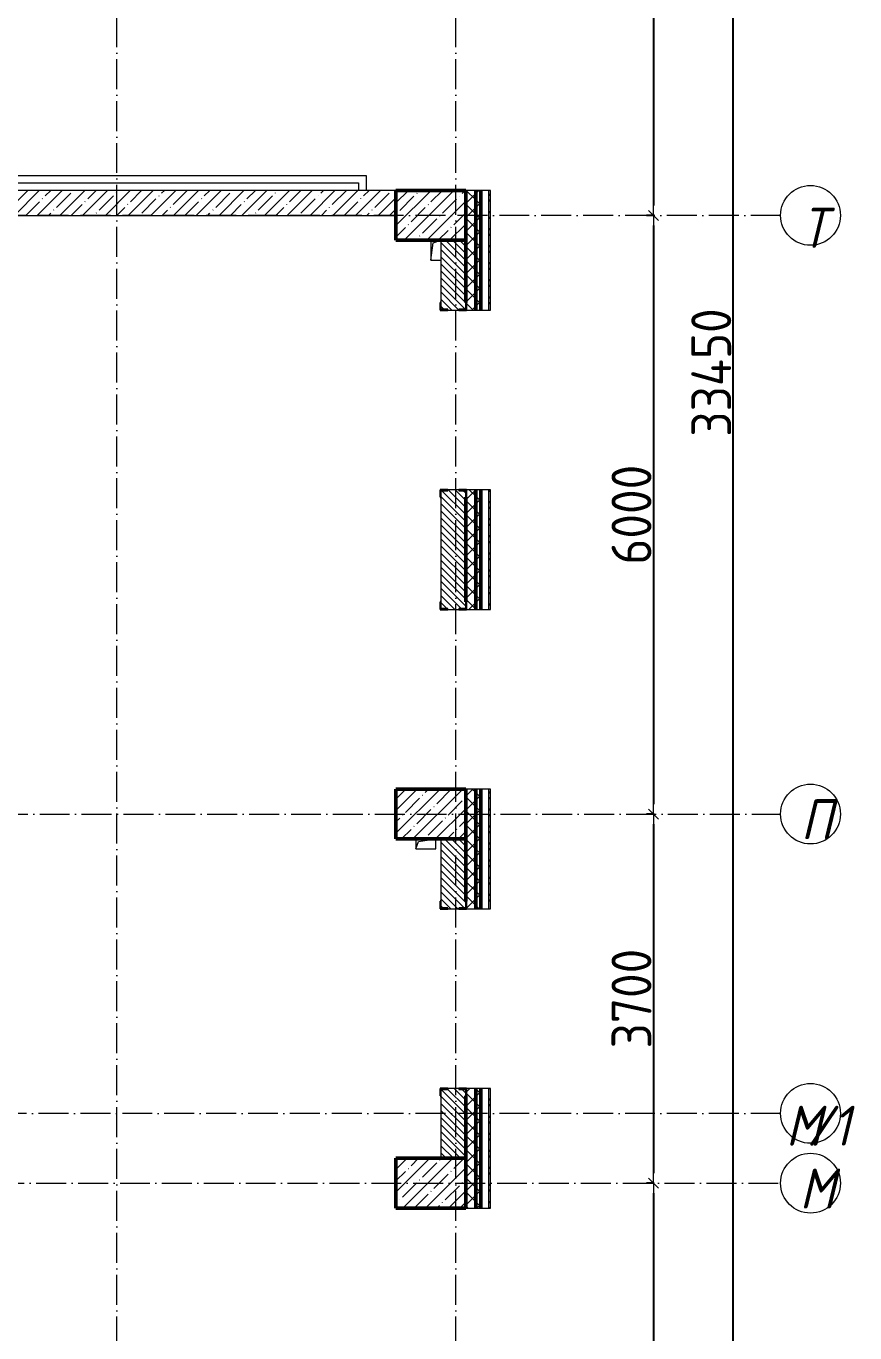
# Model space of a CAD drawing. Header units: millimetres. Extents: x -135211 to 49383, y -8033 to 228499.
# Drawn here: x -110801 to -102490, y 149213 to 162310 of the extents above; entities that cross this region are included whole.
import ezdxf

# ---------------------------------------------------------------- set-up
doc = ezdxf.new("R2010")
doc.units = ezdxf.units.MM
doc.linetypes.add('50_200_ШТРИХ_1Т_ш5_п1_п1_', pattern=[700, 500, -100, 0, -100])
for name, color, linetype, lineweight in [('A-____-____-DIMS', 7, 'Continuous', 9), ('A-DETL-____-OTLN-4', 7, 'Continuous', 18), ('A-GENM-____-MCUT', 7, 'Continuous', 25), ('A-GENM-____-OTLN', 7, 'Continuous', 9), ('A-GENM-____-OTLN-1', 7, 'Continuous', 25), ('A-WALL-____-MCUT-1', 7, 'Continuous', 9), ('A-WALL-____-MCUT-2', 7, 'Continuous', 50), ('A-WALL-____-MCUT-3', 7, 'Continuous', 9), ('A-WALL-____-PATT-1', 7, 'Continuous', 9), ('A-WALL-FNSH-MCUT-1', 7, 'Continuous', 9), ('S-COLS-____-MCUT', 7, 'Continuous', 50), ('S-COLS-____-OTLN', 7, 'Continuous', 9), ('S-GRID-____-IDEN', 7, 'Continuous', 9), ('S-GRID-____-OTLN-1', 7, '50_200_ШТРИХ_1Т_ш5_п1_п1_', 9)]:
    doc.layers.add(name, color=color, linetype=linetype, lineweight=lineweight)
doc.styles.add('ISOCPEUR_I', font='isocpeui.ttf', dxfattribs={"width": 0.9, "height": 2.5})
doc.styles.add('СПДС', font='isocpeur.ttf', dxfattribs={"width": 0.9})
doc.dimstyles.new('Размера А3', dxfattribs={"dimtxt": 200, "dimasz": 100, "dimexe": 70, "dimexo": 100, "dimgap": 20, "dimtad": 1, "dimdec": 0, "dimrnd": 10, "dimzin": 0, "dimdsep": 46, "dimtxsty": 'СПДС', "dimblk": 'ARROWHEAD_6', "dimcen": 1, "dimclrd": 256, "dimclre": 256, "dimclrt": 256, "dimazin": 0, "dimtfac": 1, "dimtdec": 0, "dimtmove": 2, "dimatfit": 3, "dimfxl": 1, "dimtolj": 1, "dimtzin": 0, "dimarcsym": 0})
pattern_1 = [(45, (-129942.25, 127932.03), (-70.71068, 70.71068), []), (135, (-129942.25, 127932.03), (-70.71068, -70.71068), [])]
pattern_2 = [(135, (-129942.255, 127932.027), (-35.35534, -35.35534), [])]

# ---------------------------------------------------------------- blocks, each defined once
blk = doc.blocks.new('BSC_Колонна _Прямоугольная - 500х700-25976089-АР1_План отверстий 3 этажа в осях 1-64_А-ГГ')
at = {"layer": 'S-COLS-____-OTLN'}
h = blk.add_hatch(dxfattribs=at)
h.set_pattern_fill('FP_40', color=256, style=0, pattern_type=2)
h.set_pattern_definition([(315, (-32481.04, 23200), (114.04925, 114.04925), []), (315, (-32481.04, 23085.95), (114.04925, 114.04925), [201.613, -40.323, 3.353, -36.97])])
h.paths.add_polyline_path([(-250, 350), (-250, -350), (250, -350), (250, 350)], flags=0)
at = {"layer": 'S-COLS-____-MCUT'}
for p, q in [((250, 350), (-250, 350)), ((-250, 350), (-250, -350)), ((250, -350), (250, 350)), ((-250, -350), (250, -350))]:
    blk.add_line(p, q, dxfattribs=at)
blk = doc.blocks.new('BSC_Колонна _Прямоугольная - 500х700-V126-АР1_План отверстий 3 этажа в осях 1-64_А-ГГ')
at = {"layer": 'S-COLS-____-OTLN'}
h = blk.add_hatch(dxfattribs=at)
h.set_pattern_fill('FP_149', color=256, style=0, pattern_type=2)
h.set_pattern_definition([(315, (-22781.04, 23200), (114.04925, 114.04925), []), (315, (-22781.04, 23085.95), (114.04925, 114.04925), [201.613, -40.323, 3.353, -36.97])])
h.paths.add_polyline_path([(-250, 350), (-250, -350), (250, -350), (250, 350)], flags=0)
at = {"layer": 'S-COLS-____-MCUT'}
for p, q in [((250, 350), (-250, 350)), ((-250, 350), (-250, -350)), ((250, -350), (250, 350)), ((-250, -350), (250, -350))]:
    blk.add_line(p, q, dxfattribs=at)
blk = doc.blocks.new('BSC_Колонна _Прямоугольная - 500х700-V127-АР1_План отверстий 3 этажа в осях 1-64_А-ГГ')
at = {"layer": 'S-COLS-____-OTLN'}
h = blk.add_hatch(dxfattribs=at)
h.set_pattern_fill('FP_150', color=256, style=0, pattern_type=2)
h.set_pattern_definition([(315, (-26481.04, 23200), (114.04925, 114.04925), []), (315, (-26481.04, 23085.95), (114.04925, 114.04925), [201.613, -40.323, 3.353, -36.97])])
h.paths.add_polyline_path([(-250, 237), (-250, -350), (250, -350), (250, 350), (-250, 350)], flags=0)
at = {"layer": 'S-COLS-____-MCUT'}
for p, q in [((250, 350), (-250, 350)), ((-250, 350), (-250, -350)), ((250, -350), (250, 350)), ((-250, -350), (250, -350))]:
    blk.add_line(p, q, dxfattribs=at)
blk = doc.blocks.new('Фахверк_СКБ_Уголок - 250_2700-27497298-АР1_План отверстий 3 этажа в осях 1-64_А-ГГ')
at = {"layer": 'A-GENM-____-MCUT'}
for p, q in [((200, 181), (125, 181)), ((125, 181), (125, 106)), ((131, 106), (131, 175)), ((131, 175), (200, 175)), ((200, 175), (200, 181)), ((125, 106), (131, 106)), ((131, -6), (125, -6)), ((125, -6), (125, -81)), ((125, -81), (200, -81)), ((131, -75), (131, -6)), ((200, -75), (131, -75)), ((200, -81), (200, -75))]:
    blk.add_line(p, q, dxfattribs=at)
blk = doc.blocks.new('AR_Отверстие прямоугольное _в плите_ - AR_Отверстие прямоугольное _в плите_-30510803-АР1_План отверстий 3 этажа в осях 1-64_А-ГГ')
at = {"layer": 'A-GENM-____-OTLN'}
for p, q in [((-50, 100), (-50, -100)), ((-50, -100), (-25, 75)), ((-25, 75), (50, 100)), ((-50, -100), (50, -100))]:
    blk.add_line(p, q, dxfattribs=at)
blk = doc.blocks.new('AR_Отверстие прямоугольное _в плите_ - AR_Отверстие прямоугольное _в плите_-V183-АР1_План отверстий 3 этажа в осях 1-64_А-ГГ')
at = {"layer": 'A-GENM-____-OTLN'}
for p, q in [((-100, 50), (-100, -50)), ((-100, -50), (-75, 25)), ((-75, 25), (100, 50)), ((100, -50), (100, 50)), ((-100, -50), (100, -50))]:
    blk.add_line(p, q, dxfattribs=at)
blk = doc.blocks.new('Ось сетки - Круг_Ø6_00__ISO-2_5_0_9K_-25732049-АР1_План отверстий 3 этажа в осях 1-64_А-ГГ')
at = {"layer": 'S-GRID-____-IDEN'}
blk.add_circle((0, 0), 3, dxfattribs=at)
blk = doc.blocks.new('ARROWHEAD_6')
at = {"color": 0, "linetype": 'Continuous'}
for p, q in [((0, 0), (-1, 0)), ((-0.5, -0.5), (0.5, 0.5))]:
    blk.add_line(p, q, dxfattribs=at)
blk = doc.blocks.new('*D1039')
at = {"layer": 'A-____-____-DIMS', "lineweight": -2, "transparency": 16777216}
for p, q in [((-104504, 166413), (-104580, 166413)), ((-104510, 166313), (-104510, 160513)), ((-104504, 160413), (-104580, 160413))]:
    blk.add_line(p, q, dxfattribs=at)
at = {"layer": 'Defpoints', "color": 0, "transparency": 16777216}
for p in [(-104404, 166413), (-104510, 160413), (-104404, 160413)]:
    blk.add_point(p, dxfattribs=at)
at = {"layer": 'A-____-____-DIMS', "lineweight": -2, "transparency": 16777216, "xscale": 100, "yscale": 100, "zscale": 100}
for p, rotation in [((-104510, 166413), 90), ((-104510, 160413), 270)]:
    blk.add_blockref('ARROWHEAD_6', p, dxfattribs=dict(at, rotation=rotation))
at = {"layer": 'A-____-____-DIMS', "transparency": 16777216, "insert": (-104730, 163413), "char_height": 400, "attachment_point": 5, "rotation": 90, "style": 'СПДС'}
blk.add_mtext('\\A1;6000', dxfattribs=at)
blk = doc.blocks.new('*D1040')
at = {"layer": 'A-____-____-DIMS', "lineweight": -2, "transparency": 16777216}
for p, q in [((-104504, 160413), (-104580, 160413)), ((-104510, 160313), (-104510, 154513)), ((-104504, 154413), (-104580, 154413))]:
    blk.add_line(p, q, dxfattribs=at)
at = {"layer": 'Defpoints', "color": 0, "transparency": 16777216}
for p in [(-104404, 160413), (-104510, 154413), (-104404, 154413)]:
    blk.add_point(p, dxfattribs=at)
at = {"layer": 'A-____-____-DIMS', "lineweight": -2, "transparency": 16777216, "xscale": 100, "yscale": 100, "zscale": 100}
for p, rotation in [((-104510, 160413), 90), ((-104510, 154413), 270)]:
    blk.add_blockref('ARROWHEAD_6', p, dxfattribs=dict(at, rotation=rotation))
at = {"layer": 'A-____-____-DIMS', "transparency": 16777216, "insert": (-104730, 157413), "char_height": 400, "attachment_point": 5, "rotation": 90, "style": 'СПДС'}
blk.add_mtext('\\A1;6000', dxfattribs=at)
blk = doc.blocks.new('*D1041')
at = {"layer": 'A-____-____-DIMS', "lineweight": -2, "transparency": 16777216}
for p, q in [((-104504, 154413), (-104580, 154413)), ((-104510, 154313), (-104510, 150813)), ((-104504, 150713), (-104580, 150713))]:
    blk.add_line(p, q, dxfattribs=at)
at = {"layer": 'Defpoints', "color": 0, "transparency": 16777216}
for p in [(-104404, 154413), (-104510, 150713), (-104404, 150713)]:
    blk.add_point(p, dxfattribs=at)
at = {"layer": 'A-____-____-DIMS', "lineweight": -2, "transparency": 16777216, "xscale": 100, "yscale": 100, "zscale": 100}
for p, rotation in [((-104510, 154413), 90), ((-104510, 150713), 270)]:
    blk.add_blockref('ARROWHEAD_6', p, dxfattribs=dict(at, rotation=rotation))
at = {"layer": 'A-____-____-DIMS', "transparency": 16777216, "insert": (-104730, 152563), "char_height": 400, "attachment_point": 5, "rotation": 90, "style": 'СПДС'}
blk.add_mtext('\\A1;3700', dxfattribs=at)
blk = doc.blocks.new('*D1042')
at = {"layer": 'A-____-____-DIMS', "lineweight": -2, "transparency": 16777216}
for p, q in [((-104504, 150713), (-104580, 150713)), ((-104510, 150613), (-104510, 145513)), ((-104504, 145413), (-104580, 145413))]:
    blk.add_line(p, q, dxfattribs=at)
at = {"layer": 'Defpoints', "color": 0, "transparency": 16777216}
for p in [(-104404, 150713), (-104510, 145413), (-104404, 145413)]:
    blk.add_point(p, dxfattribs=at)
at = {"layer": 'A-____-____-DIMS', "lineweight": -2, "transparency": 16777216, "xscale": 100, "yscale": 100, "zscale": 100}
for p, rotation in [((-104510, 150713), 90), ((-104510, 145413), 270)]:
    blk.add_blockref('ARROWHEAD_6', p, dxfattribs=dict(at, rotation=rotation))
at = {"layer": 'A-____-____-DIMS', "transparency": 16777216, "insert": (-104730, 148063), "char_height": 400, "attachment_point": 5, "rotation": 90, "style": 'СПДС'}
blk.add_mtext('\\A1;5300', dxfattribs=at)
blk = doc.blocks.new('*D1044')
at = {"layer": 'A-____-____-DIMS', "lineweight": -2, "transparency": 16777216}
for p, q in [((-103716, 175563), (-103640, 175563)), ((-103710, 142213), (-103710, 175463)), ((-103716, 142113), (-103640, 142113))]:
    blk.add_line(p, q, dxfattribs=at)
at = {"layer": 'Defpoints', "color": 0, "transparency": 16777216}
for p in [(-103816, 175563), (-103710, 175563), (-103816, 142113)]:
    blk.add_point(p, dxfattribs=at)
at = {"layer": 'A-____-____-DIMS', "lineweight": -2, "transparency": 16777216, "xscale": 100, "yscale": 100, "zscale": 100}
for p, rotation in [((-103710, 175563), 90), ((-103710, 142113), 270)]:
    blk.add_blockref('ARROWHEAD_6', p, dxfattribs=dict(at, rotation=rotation))
at = {"layer": 'A-____-____-DIMS', "transparency": 16777216, "insert": (-103930, 158838), "char_height": 400, "attachment_point": 5, "rotation": 90, "style": 'СПДС'}
blk.add_mtext('\\A1;33450', dxfattribs=at)

msp = doc.modelspace()

# ---------------------------------------------------------------- hatches: boundary and pattern name
at = {"layer": 'A-WALL-____-PATT-1'}
h = msp.add_hatch(dxfattribs=at)
h.set_pattern_fill('FP_1', color=256, style=0, pattern_type=2)
h.set_pattern_definition(pattern_1)
h.paths.add_polyline_path([(-106292.3, 137463.1), (-106292.3, 139663.1), (-106386.3, 139663.1), (-106386.3, 139588.1), (-106392.3, 139588.1), (-106392.3, 137463.1)], flags=0)
h.paths.add_polyline_path([(-106292.3, 141463.1), (-106292.3, 142663.1), (-106386.3, 142663.1), (-106386.3, 142588.1), (-106392.3, 142588.1), (-106392.3, 141538.1), (-106386.3, 141538.1), (-106386.3, 141463.1)], flags=0)
h.paths.add_polyline_path([(-106292.3, 144463.1), (-106292.3, 145663.1), (-106392.3, 145663.1), (-106392.3, 144538.1), (-106386.3, 144538.1), (-106386.3, 144463.1)], flags=0)
h.paths.add_polyline_path([(-106292.3, 147463.1), (-106292.3, 148663.1), (-106386.3, 148663.1), (-106386.3, 148588.1), (-106392.3, 148588.1), (-106392.3, 147538.1), (-106386.3, 147538.1), (-106386.3, 147463.1)], flags=0)
h.paths.add_polyline_path([(-106392.3, 150463.1), (-106292.3, 150463.1), (-106292.3, 151663.1), (-106386.3, 151663.1), (-106386.3, 151588.1), (-106392.3, 151588.1), (-106392.3, 150963.1)], flags=0)
h.paths.add_polyline_path([(-106386.3, 153463.1), (-106292.3, 153463.1), (-106292.3, 154663.1), (-106392.3, 154663.1), (-106392.3, 153538.1), (-106386.3, 153538.1), (-106386.3, 153469.1)], flags=0)
h.paths.add_polyline_path([(-106386.3, 156463.1), (-106292.3, 156463.1), (-106292.3, 157663.1), (-106386.3, 157663.1), (-106386.3, 157588.1), (-106392.3, 157588.1), (-106392.3, 156538.1), (-106386.3, 156538.1), (-106386.3, 156469.1)], flags=0)
h.paths.add_polyline_path([(-106386.3, 159463.1), (-106292.3, 159463.1), (-106292.3, 160663.1), (-106392.3, 160663.1), (-106392.3, 159538.1), (-106386.3, 159538.1), (-106386.3, 159469.1)], flags=0)
h.paths.add_polyline_path([(-106292.3, 162463.1), (-106292.3, 163663.1), (-106386.3, 163663.1), (-106386.3, 163588.1), (-106392.3, 163588.1), (-106392.3, 162538.1), (-106386.3, 162538.1), (-106386.3, 162463.1)], flags=0)
h.paths.add_polyline_path([(-106386.3, 165463.1), (-106292.3, 165463.1), (-106292.3, 166663.1), (-106392.3, 166663.1), (-106392.3, 165538.1), (-106386.3, 165538.1), (-106386.3, 165469.1)], flags=0)
h.paths.add_polyline_path([(-106292.3, 168463.1), (-106292.3, 169713.1), (-106386.3, 169713.1), (-106386.3, 169638.1), (-106392.3, 169638.1), (-106392.3, 168538.1), (-106386.3, 168538.1), (-106386.3, 168463.1)], flags=0)
h.paths.add_polyline_path([(-106292.3, 171513.1), (-106292.3, 175663.1), (-106392.3, 175663.1), (-106392.3, 171513.1)], flags=0)
h = msp.add_hatch(dxfattribs=at)
h.set_pattern_fill('FP_1', color=256, style=0, pattern_type=2)
h.set_pattern_definition(pattern_1)
h.paths.add_polyline_path([(-106242.3, 137463.1), (-106242.3, 139663.1), (-106292.3, 139663.1), (-106292.3, 137463.1)], flags=0)
h.paths.add_polyline_path([(-106242.3, 141463.1), (-106242.3, 142663.1), (-106292.3, 142663.1), (-106292.3, 141463.1)], flags=0)
h.paths.add_polyline_path([(-106242.3, 144463.1), (-106242.3, 145663.1), (-106292.3, 145663.1), (-106292.3, 144463.1)], flags=0)
h.paths.add_polyline_path([(-106242.3, 147463.1), (-106242.3, 148663.1), (-106292.3, 148663.1), (-106292.3, 147463.1)], flags=0)
h.paths.add_polyline_path([(-106242.3, 150463.1), (-106242.3, 151663.1), (-106292.3, 151663.1), (-106292.3, 150463.1)], flags=0)
h.paths.add_polyline_path([(-106292.3, 153463.1), (-106242.3, 153463.1), (-106242.3, 154663.1), (-106292.3, 154663.1), (-106292.3, 154467)], flags=0)
h.paths.add_polyline_path([(-106292.3, 156463.1), (-106242.3, 156463.1), (-106242.3, 157663.1), (-106292.3, 157663.1)], flags=0)
h.paths.add_polyline_path([(-106242.3, 159463.1), (-106242.3, 160663.1), (-106292.3, 160663.1), (-106292.3, 159463.1)], flags=0)
h.paths.add_polyline_path([(-106292.3, 162463.1), (-106242.3, 162463.1), (-106242.3, 163663.1), (-106292.3, 163663.1), (-106292.3, 163067.3)], flags=0)
h.paths.add_polyline_path([(-106292.3, 165463.1), (-106242.3, 165463.1), (-106242.3, 166663.1), (-106292.3, 166663.1), (-106292.3, 166507.4)], flags=0)
h.paths.add_polyline_path([(-106242.3, 168463.1), (-106242.3, 169713.1), (-106292.3, 169713.1), (-106292.3, 168463.1)], flags=0)
h.paths.add_polyline_path([(-106242.3, 171513.1), (-106242.3, 175663.1), (-106292.3, 175663.1), (-106292.3, 171513.1)], flags=0)
h = msp.add_hatch(dxfattribs=at)
h.set_pattern_fill('FP_3', color=256, style=0, pattern_type=2)
h.set_pattern_definition([(45, (-129942.25, 127932.03), (-85.5366, 85.5366), []), (45, (-129885.23, 127932.03), (-85.5366, 85.5366), [])])
h.paths.add_polyline_path([(-106162.3, 137653.1), (-106142.3, 137653.1), (-106142.3, 139663.1), (-106162.3, 139663.1), (-106162.3, 137696.4)], flags=0)
h.paths.add_polyline_path([(-106142.3, 141463.1), (-106142.3, 142663.1), (-106162.3, 142663.1), (-106162.3, 141463.1)], flags=0)
h.paths.add_polyline_path([(-106142.3, 144463.1), (-106142.3, 145663.1), (-106162.3, 145663.1), (-106162.3, 144463.1)], flags=0)
h.paths.add_polyline_path([(-106142.3, 147463.1), (-106142.3, 148663.1), (-106162.3, 148663.1), (-106162.3, 147463.1)], flags=0)
h.paths.add_polyline_path([(-106162.3, 150463.1), (-106142.3, 150463.1), (-106142.3, 151663.1), (-106162.3, 151663.1)], flags=0)
h.paths.add_polyline_path([(-106142.3, 153463.1), (-106142.3, 154663.1), (-106162.3, 154663.1), (-106162.3, 153463.1)], flags=0)
h.paths.add_polyline_path([(-106142.3, 156463.1), (-106142.3, 157663.1), (-106162.3, 157663.1), (-106162.3, 156463.1)], flags=0)
h.paths.add_polyline_path([(-106162.3, 159463.1), (-106142.3, 159463.1), (-106142.3, 160663.1), (-106162.3, 160663.1), (-106162.3, 159627.2)], flags=0)
h.paths.add_polyline_path([(-106142.3, 162463.1), (-106142.3, 163663.1), (-106162.3, 163663.1), (-106162.3, 162463.1)], flags=0)
h.paths.add_polyline_path([(-106142.3, 165463.1), (-106142.3, 166663.1), (-106162.3, 166663.1), (-106162.3, 165463.1)], flags=0)
h.paths.add_polyline_path([(-106162.3, 168463.1), (-106142.3, 168463.1), (-106142.3, 169483.1), (-106162.3, 169483.1), (-106162.3, 169087.5)], flags=0)
h = msp.add_hatch(dxfattribs=at)
h.set_pattern_fill('FP_38', color=256, style=0, pattern_type=2)
h.set_pattern_definition([(45, (-129942.25, 127932.03), (-114.04925, 114.04925), []), (45, (-129828.2, 127932.03), (-114.04925, 114.04925), [201.612, -40.322, 3.353, -36.97])])
h.paths.add_polyline_path([(-107092.3, 160413.1), (-107092.3, 160663.1), (-113492.3, 160663.1), (-113492.3, 160413.1), (-108746.4, 160413.1)], flags=0)
h.paths.add_polyline_path([(-114642.3, 160413.1), (-114642.3, 160663.1), (-115342.3, 160663.1), (-115342.3, 160413.1)], flags=0)
h = msp.add_hatch(dxfattribs=at)
h.set_pattern_fill('FP_6', color=256, style=0, pattern_type=2)
h.set_pattern_definition(pattern_2)
h.paths.add_polyline_path([(-106461.3, 156463.1), (-106461.3, 156469.1), (-106392.3, 156469.1), (-106392.3, 157657.1), (-106461.3, 157657.1), (-106461.3, 157663.1), (-106573.3, 157663.1), (-106573.3, 157657.1), (-106642.3, 157657.1), (-106642.3, 156469.1), (-106573.3, 156469.1), (-106573.3, 156463.1)], flags=0)
h.paths.add_polyline_path([(-106461.3, 159463.1), (-106461.3, 159469.1), (-106392.3, 159469.1), (-106392.3, 160163.1), (-106642.3, 160163.1), (-106642.3, 159469.1), (-106573.3, 159469.1), (-106573.3, 159463.1)], flags=0)
h = msp.add_hatch(dxfattribs=at)
h.set_pattern_fill('FP_6', color=256, style=0, pattern_type=2)
h.set_pattern_definition(pattern_2)
h.paths.add_polyline_path([(-106573.3, 150963.1), (-106392.3, 150963.1), (-106392.3, 151657.1), (-106461.3, 151657.1), (-106461.3, 151663.1), (-106573.3, 151663.1), (-106573.3, 151657.1), (-106642.3, 151657.1), (-106642.3, 150963.1)], flags=0)
h.paths.add_polyline_path([(-106573.3, 153463.1), (-106461.3, 153463.1), (-106461.3, 153469.1), (-106392.3, 153469.1), (-106392.3, 154163.1), (-106642.3, 154163.1), (-106642.3, 153469.1), (-106573.3, 153469.1)], flags=0)

# ---------------------------------------------------------------- linework, layer by layer
at = {"layer": 'A-DETL-____-OTLN-4'}
for p, q in [((-115142.3, 160813.1), (-107392.3, 160813.1)), ((-115142.3, 160738.1), (-107467.3, 160738.1)), ((-107467.3, 160738.1), (-107467.3, 160663.1)), ((-107392.3, 160813.1), (-107392.3, 160663.1))]:
    msp.add_line(p, q, dxfattribs=at)
at = {"layer": 'A-WALL-____-MCUT-1'}
for p, q in [((-107092.3, 160663.1), (-113492.3, 160663.1)), ((-113492.3, 160413.1), (-107092.3, 160413.1))]:
    msp.add_line(p, q, dxfattribs=at)
at = {"layer": 'A-WALL-____-MCUT-2'}
for p, q in [((-106292.3, 159463.1), (-106292.3, 160663.1)), ((-106242.3, 159463.1), (-106242.3, 160663.1)), ((-106392.3, 160163.1), (-106392.3, 159538.1)), ((-106392.3, 157588.1), (-106392.3, 156538.1)), ((-106292.3, 156463.1), (-106292.3, 157663.1)), ((-106242.3, 156463.1), (-106242.3, 157663.1)), ((-106292.3, 153463.1), (-106292.3, 154663.1)), ((-106242.3, 153463.1), (-106242.3, 154663.1)), ((-106392.3, 154163.1), (-106392.3, 153538.1)), ((-106292.3, 150463.1), (-106292.3, 151663.1)), ((-106242.3, 150463.1), (-106242.3, 151663.1)), ((-106392.3, 151588.1), (-106392.3, 150963.1))]:
    msp.add_line(p, q, dxfattribs=at)
at = {"layer": 'A-WALL-____-MCUT-3'}
for p, q in [((-106162.3, 160663.1), (-106392.3, 160663.1)), ((-106162.3, 159463.1), (-106162.3, 160663.1)), ((-106642.3, 160163.1), (-106642.3, 159538.1)), ((-106573.3, 159463.1), (-106461.3, 159463.1)), ((-106386.3, 159463.1), (-106162.3, 159463.1)), ((-106642.3, 157588.1), (-106642.3, 156538.1)), ((-106461.3, 157663.1), (-106573.3, 157663.1)), ((-106162.3, 157663.1), (-106386.3, 157663.1)), ((-106162.3, 156463.1), (-106162.3, 157663.1)), ((-106573.3, 156463.1), (-106461.3, 156463.1)), ((-106386.3, 156463.1), (-106162.3, 156463.1)), ((-106162.3, 154663.1), (-106392.3, 154663.1)), ((-106162.3, 153463.1), (-106162.3, 154663.1)), ((-106642.3, 154163.1), (-106642.3, 153538.1)), ((-106573.3, 153463.1), (-106461.3, 153463.1)), ((-106386.3, 153463.1), (-106162.3, 153463.1)), ((-106461.3, 151663.1), (-106573.3, 151663.1)), ((-106162.3, 151663.1), (-106386.3, 151663.1)), ((-106162.3, 150463.1), (-106162.3, 151663.1)), ((-106642.3, 151588.1), (-106642.3, 150963.1)), ((-106392.3, 150463.1), (-106162.3, 150463.1))]:
    msp.add_line(p, q, dxfattribs=at)
at = {"layer": 'A-WALL-FNSH-MCUT-1'}
for p, q in [((-106142.3, 160663.1), (-106162.3, 160663.1)), ((-106142.3, 159463.1), (-106142.3, 160663.1)), ((-106162.3, 159463.1), (-106142.3, 159463.1)), ((-106142.3, 157663.1), (-106162.3, 157663.1)), ((-106142.3, 156463.1), (-106142.3, 157663.1)), ((-106162.3, 156463.1), (-106142.3, 156463.1)), ((-106142.3, 154663.1), (-106162.3, 154663.1)), ((-106142.3, 153463.1), (-106142.3, 154663.1)), ((-106162.3, 153463.1), (-106142.3, 153463.1)), ((-106142.3, 151663.1), (-106162.3, 151663.1)), ((-106142.3, 150463.1), (-106142.3, 151663.1)), ((-106162.3, 150463.1), (-106142.3, 150463.1))]:
    msp.add_line(p, q, dxfattribs=at)
at = {"layer": 'S-GRID-____-OTLN-1', "color": 251, "ltscale": 0.6, "true_color": 0x636466}
for p, q in [((-109892.3, 123449.4), (-109892.3, 177813)), ((-106492.3, 123449.4), (-106492.3, 177813)), ((-103234.5, 160413.1), (-134611, 160413.1)), ((-134611, 154413.1), (-103234.5, 154413.1)), ((-103234.5, 151413.1), (-134611, 151413.1)), ((-122042.3, 150713.1), (-103234.5, 150713.1))]:
    msp.add_line(p, q, dxfattribs=at)

# ---------------------------------------------------------------- block references
at = {"layer": 'A-GENM-____-OTLN'}
for name, p in [('AR_Отверстие прямоугольное _в плите_ - AR_Отверстие прямоугольное _в плите_-30510803-АР1_План отверстий 3 этажа в осях 1-64_А-ГГ', (-106692.3, 160063.1)), ('AR_Отверстие прямоугольное _в плите_ - AR_Отверстие прямоугольное _в плите_-V183-АР1_План отверстий 3 этажа в осях 1-64_А-ГГ', (-106792.3, 154113.1))]:
    msp.add_blockref(name, p, dxfattribs=at)
at = {"layer": 'A-GENM-____-OTLN-1'}
for p, rotation in [((-106467.3, 159338.1), 89.99999999999991), ((-106567.3, 157788.1), 269.9999999999999), ((-106467.3, 156338.1), 89.99999999999991), ((-106467.3, 153338.1), 89.99999999999991), ((-106567.3, 151788.1), 269.9999999999999)]:
    msp.add_blockref('Фахверк_СКБ_Уголок - 250_2700-27497298-АР1_План отверстий 3 этажа в осях 1-64_А-ГГ', p, dxfattribs=dict(at, rotation=rotation))
at = {"layer": 'S-COLS-____-OTLN', "rotation": 89.9999999999999}
for name, p in [('BSC_Колонна _Прямоугольная - 500х700-25976089-АР1_План отверстий 3 этажа в осях 1-64_А-ГГ', (-106742.3, 160413.1)), ('BSC_Колонна _Прямоугольная - 500х700-V127-АР1_План отверстий 3 этажа в осях 1-64_А-ГГ', (-106742.3, 154413.1)), ('BSC_Колонна _Прямоугольная - 500х700-V126-АР1_План отверстий 3 этажа в осях 1-64_А-ГГ', (-106742.3, 150713.1))]:
    msp.add_blockref(name, p, dxfattribs=at)
at = {"layer": 'S-GRID-____-IDEN', "xscale": 99.99999999999993, "yscale": 99.99999999999993, "zscale": 99.99999999999993}
for p, rotation in [((-102934.5, 160413.1), 89.9999999999998), ((-102934.5, 154413.1), 269.9999999999996), ((-102934.5, 151413.1), 89.9999999999998), ((-102934.5, 150713.1), 269.9999999999996)]:
    msp.add_blockref('Ось сетки - Круг_Ø6_00__ISO-2_5_0_9K_-25732049-АР1_План отверстий 3 этажа в осях 1-64_А-ГГ', p, dxfattribs=dict(at, rotation=rotation))

# ---------------------------------------------------------------- texts
at = {"layer": 'S-GRID-____-IDEN', "char_height": 400, "attachment_point": 1, "style": 'ISOCPEUR_I'}
for s, insert, width in [('\\fISOCPEUR|b0|i1|c204|p34|;\\W.9;Т', (-103027.3, 160489.1), 223.671), ('\\fISOCPEUR|b0|i1|c204|p34|;\\W.9;П', (-103032.5, 154559.7), 223.671), ('\\fISOCPEUR|b0|i1|c204|p34|;\\W.9;М', (-103182.1, 151489.1), 252.532), ('/1', (-102973.8, 151489.1), 346.329), ('\\fISOCPEUR|b0|i1|c204|p34|;\\W.9;М', (-103044.2, 150859.7), 252.532)]:
    msp.add_mtext(s, dxfattribs=dict(at, insert=insert, width=width))

# ---------------------------------------------------------------- dimensions: what is measured, and where the dimension line sits
at = {"layer": 'A-____-____-DIMS'}
for base, p1, p2, picture, middle in [((-103709.7, 175563.1), (-103815.8, 142113.1), (-103815.8, 175563.1), '*D1044', (-103929.7, 158838.1)), ((-104509.7, 160413.1), (-104403.7, 166413.1), (-104403.7, 160413.1), '*D1039', (-104729.7, 163413.1)), ((-104509.7, 154413.1), (-104403.7, 160413.1), (-104403.7, 154413.1), '*D1040', (-104729.7, 157413.1)), ((-104509.7, 150713.1), (-104403.7, 154413.1), (-104403.7, 150713.1), '*D1041', (-104729.7, 152563.1)), ((-104509.7, 145413.1), (-104403.7, 150713.1), (-104403.7, 145413.1), '*D1042', (-104729.7, 148063.1))]:
    dim = msp.add_linear_dim(base=base, p1=p1, p2=p2, angle=90, dimstyle='Размера А3', override={"dimtxt": 400}, dxfattribs=at)
    dim.commit()
    dim.dimension.update_dxf_attribs({"geometry": picture, "text_midpoint": middle})

doc.saveas('drawing.dxf')
